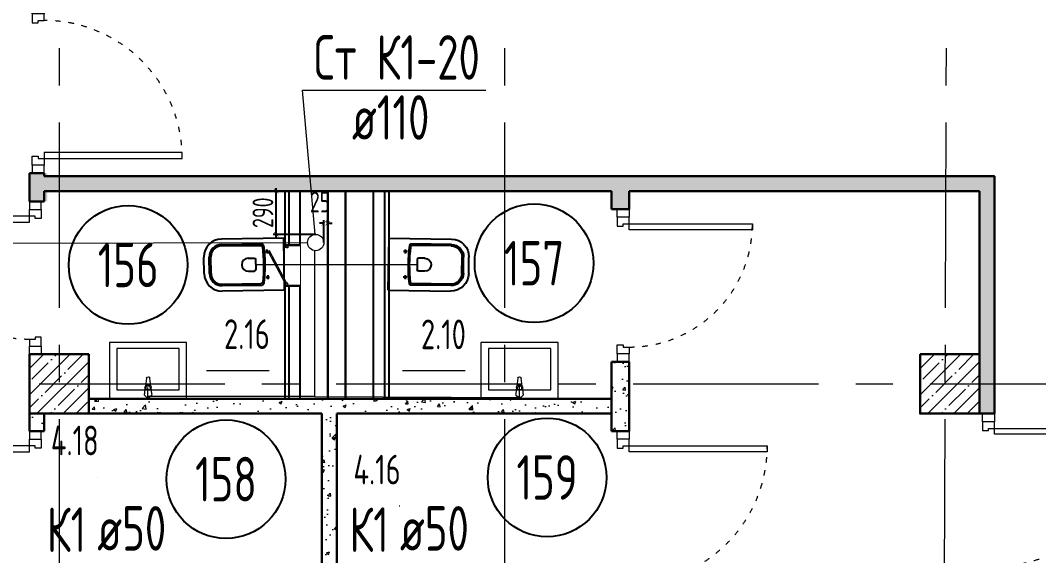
# Model space of a CAD drawing. Header units: millimetres. Extents: x -8689834 to 9419935, y -370377 to 166066.
# Drawn here: x -194494 to -187636, y 123443 to 127052 of the extents above; entities that cross this region are included whole.
import ezdxf
from ezdxf import colors
from ezdxf.entities.mleader import LeaderData, LeaderLine
from ezdxf.enums import TextEntityAlignment as Align
from ezdxf.math import Vec2, Vec3

# ---------------------------------------------------------------- set-up
doc = ezdxf.new("R2010")
doc.units = ezdxf.units.MM
doc.header["$MEASUREMENT"] = 0
doc.linetypes.add('ACAD_ISO03W100', pattern=[30, 12, -18])
doc.linetypes.add('CENTER', pattern=[2, 1.25, -0.25, 0.25, -0.25])
doc.layers.get('0').update_dxf_attribs({"color": 250, "lineweight": 9})
for name, color, linetype, lineweight in [('_0', 250, 'Continuous', 9), ('АР_Двери', 175, 'Continuous', 18), ('АР_Колонны', 250, 'Continuous', 30), ('АР_Колонны Штрих', 250, 'Continuous', 5), ('АР_Маркер экспликации', 239, 'Continuous', 13), ('АР_Номер помещения', 1, 'Continuous', 25), ('АР_Оси', 195, 'Continuous', 9), ('АР_Отметки', 250, 'Continuous', 15), ('АР_Перегородки газоблок', 165, 'Continuous', 30), ('АР_Перегородки газоблок_Штрих', 165, 'Continuous', 5), ('АР_Перегородки кирпич', 244, 'Continuous', 30), ('АР_Помещения_площадь', 19, 'Continuous', 9), ('ВК_канализация', 32, 'Continuous', 30), ('Задания на лючки', 32, 'Continuous', 15)]:
    doc.layers.add(name, color=color, linetype=linetype, lineweight=lineweight)
doc.layers.add('ТХ_сантехника', color=253, linetype='Continuous')
doc.styles.add('ISOCPEUR', font='isocpeur.ttf', dxfattribs={"width": 0.7})
doc.styles.get("Standard").update_dxf_attribs({"font": 'isocpeur.ttf', "width": 0.7})
doc.dimstyles.new('R_50', dxfattribs={"dimtxt": 140, "dimasz": 30, "dimexe": 20, "dimexo": 0, "dimgap": 20, "dimtad": 1, "dimdec": 0, "dimrnd": 5, "dimzin": 0, "dimdsep": 46, "dimtxsty": 'ISOCPEUR', "dimblk": 'ARCHTICK', "dimcen": 50, "dimdle": 20, "dimclrd": 256, "dimclre": 256, "dimclrt": 256, "dimadec": 0, "dimazin": 0, "dimtfac": 2, "dimtdec": 0, "dimtofl": 0, "dimtmove": 1, "dimatfit": 3, "dimfxl": 1, "dimtvp": 3, "dimtolj": 1, "dimtzin": 0, "dimarcsym": 0})
pattern_1 = [(50, (0, 0), (215.17805, -18.82564), [22.5, -247.5]), (355, (0, 0), (-41.6254, 225.65764), [18, -198]), (100.45144, (17.93, -1.57), (173.55265, 206.832), [19.12206, -210.34263]), (46.1842, (0, 60), (320.1724, -49.65578), [33.75, -371.25]), (96.63564, (26.68, 55.86), (280.3986, 292.2356), [28.6831, -315.51413]), (351.18416, (0, 60), (280.3986, 292.2356), [27, -297]), (21, (30, 45), (179.07212, -120.78567), [22.5, -247.5]), (326, (30, 45), (72.9946, 217.54501), [18, -198]), (71.45144, (44.92, 34.93), (252.06671, 96.75935), [19.12206, -210.34263]), (37.5, (0, 0), (3.647957, 99.868156), [0, -195.6, 0, -201, 0, -198.75]), (7.5, (0, 0), (78.92086, 118.323514), [0, -114.6, 0, -191.1, 0, -75.75]), (327.5, (-66.9, 0), (160.14673, -6.766462), [0, -75, 0, -234, 0, -310.5]), (317.5, (-96.9, 0), (174.95585, 30.031495), [0, -97.5, 0, -155.4, 0, -220.5])]

# ---------------------------------------------------------------- blocks, each defined once
blk = doc.blocks.new('*U689')
for points in [[(-55, -80), (-55, 0), (-115, 0), (-115, -40), (-100, -40), (-100, -80), (-55, -80)], [(0, 0), (0, -80), (-55, -80), (-55, 0), (0, 0)], [(-1130, 0), (-1130, -80), (-1075, -80), (-1075, 0), (-1130, 0)], [(-1075, -80), (-1075, 0), (-1015, 0), (-1015, -40), (-1030, -40), (-1030, -80), (-1075, -80)]]:
    blk.add_lwpolyline(points)
blk.add_lwpolyline([(-100, -80), (-100, -1010), (-140, -1010), (-140, -80)], close=True)
at = {"linetype": 'ACAD_ISO03W100', "ltscale": 3}
blk.add_arc((-100, -80), 930, 180, 270, dxfattribs=at)
blk = doc.blocks.new('*U691')
for points in [[(-55, -80), (-55, 0), (-115, 0), (-115, -40), (-100, -40), (-100, -80), (-55, -80)], [(0, 0), (0, -80), (-55, -80), (-55, 0), (0, 0)], [(-1030, 0), (-1030, -80), (-975, -80), (-975, 0), (-1030, 0)], [(-975, -80), (-975, 0), (-915, 0), (-915, -40), (-930, -40), (-930, -80), (-975, -80)]]:
    blk.add_lwpolyline(points)
blk.add_lwpolyline([(-100, -80), (-100, -910), (-140, -910), (-140, -80)], close=True)
at = {"linetype": 'ACAD_ISO03W100', "ltscale": 3}
blk.add_arc((-100, -80), 830, 180, 270, dxfattribs=at)
blk = doc.blocks.new('*U690')
for points in [[(0, 0), (0, -80), (55, -80), (55, 0), (0, 0)], [(55, -80), (55, 0), (115, 0), (115, -40), (100, -40), (100, -80), (55, -80)], [(1075, -80), (1075, 0), (1015, 0), (1015, -40), (1030, -40), (1030, -80), (1075, -80)], [(1130, 0), (1130, -80), (1075, -80), (1075, 0), (1130, 0)]]:
    blk.add_lwpolyline(points)
blk.add_lwpolyline([(100, -80), (100, -1010), (140, -1010), (140, -80)], close=True)
at = {"linetype": 'ACAD_ISO03W100', "ltscale": 3}
blk.add_arc((100, -80), 930, 270, 0, dxfattribs=at)
blk = doc.blocks.new('*U42')
at = {"layer": 'АР_Номер помещения', "color": 7}
blk.add_circle((-365, -1371.3), 400, dxfattribs=at)
at = {"layer": 'АР_Помещения_площадь', "color": 7}
blk.add_line((-1356.3, -1564.7), (-1361.2, -1564.7), dxfattribs=at)
at = {"color": 7, "style": 'ISOCPEUR', "width": 0.7, "flags": 1}
blk.add_attdef('КАТЕГОРИЯ', (-499.2, -2092.2), '', height=250, dxfattribs=at)
at = {"layer": 'АР_Номер помещения', "color": 7, "style": 'ISOCPEUR', "width": 0.7}
blk.add_attdef('НОМЕР_ПОМЕЩЕНИЯ', text='', height=300, dxfattribs=at).set_placement((-365, -1371.3), align=Align.MIDDLE_CENTER)
at = {"layer": 'АР_Помещения_площадь', "color": 7, "lineweight": 30, "width": 0.7, "flags": 104}
blk.add_attdef('ИМЯ_ПОМЕЩЕНИЯ', text='', height=100, dxfattribs=at).set_placement((157.6, 1217.1), align=Align.MIDDLE_CENTER)
at = {"layer": 'АР_Помещения_площадь', "color": 7, "style": 'ISOCPEUR', "width": 0.7}
blk.add_attdef('ПЛОЩАДЬ_ПОМЕЩЕНИЯ', text='', height=200, dxfattribs=at).set_placement((-1351.4, -1318.2), align=Align.MIDDLE_RIGHT)
blk = doc.blocks.new('*U95')
at = {"layer": 'АР_Номер помещения', "color": 7}
blk.add_circle((-513.5, -1398.4), 400, dxfattribs=at)
at = {"layer": 'АР_Помещения_площадь', "color": 7}
blk.add_line((-1375.6, -1384.1), (-1375.6, -1384.1), dxfattribs=at)
at = {"color": 7, "style": 'ISOCPEUR', "width": 0.7, "flags": 1}
blk.add_attdef('КАТЕГОРИЯ', (-499.2, -2092.2), '', height=250, dxfattribs=at)
at = {"layer": 'АР_Номер помещения', "color": 7, "style": 'ISOCPEUR', "width": 0.7}
blk.add_attdef('НОМЕР_ПОМЕЩЕНИЯ', text='', height=300, dxfattribs=at).set_placement((-513.5, -1398.4), align=Align.MIDDLE_CENTER)
at = {"layer": 'АР_Помещения_площадь', "color": 7, "lineweight": 30, "width": 0.7, "flags": 104}
blk.add_attdef('ИМЯ_ПОМЕЩЕНИЯ', text='', height=100, dxfattribs=at).set_placement((157.6, 1217.1), align=Align.MIDDLE_CENTER)
at = {"layer": 'АР_Помещения_площадь', "color": 7, "style": 'ISOCPEUR', "width": 0.7}
blk.add_attdef('ПЛОЩАДЬ_ПОМЕЩЕНИЯ', text='', height=200, dxfattribs=at).set_placement((-1370.8, -1137.6), align=Align.MIDDLE_RIGHT)
blk = doc.blocks.new('*U43')
at = {"layer": 'АР_Номер помещения', "color": 7}
blk.add_circle((-6996.1, -2946), 400, dxfattribs=at)
at = {"layer": 'АР_Помещения_площадь', "color": 7}
blk.add_line((-6046.8, -3659.2), (-6469.2, -3659.2), dxfattribs=at)
at = {"color": 7, "style": 'ISOCPEUR', "width": 0.7, "flags": 1}
blk.add_attdef('КАТЕГОРИЯ', (-499.2, -2092.2), '', height=250, dxfattribs=at)
at = {"layer": 'АР_Номер помещения', "color": 7, "style": 'ISOCPEUR', "width": 0.7}
blk.add_attdef('НОМЕР_ПОМЕЩЕНИЯ', text='', height=300, dxfattribs=at).set_placement((-6996.1, -2946), align=Align.MIDDLE_CENTER)
at = {"layer": 'АР_Помещения_площадь', "color": 7, "lineweight": 30, "width": 0.7, "flags": 104}
blk.add_attdef('ИМЯ_ПОМЕЩЕНИЯ', text='', height=100, dxfattribs=at).set_placement((157.6, 1217.1), align=Align.MIDDLE_CENTER)
at = {"layer": 'АР_Помещения_площадь', "color": 7, "style": 'ISOCPEUR', "width": 0.7}
blk.add_attdef('ПЛОЩАДЬ_ПОМЕЩЕНИЯ', text='', height=200, dxfattribs=at).set_placement((-6042, -3412.7), align=Align.MIDDLE_RIGHT)
blk = doc.blocks.new('*U44')
at = {"layer": 'АР_Номер помещения', "color": 7}
blk.add_circle((-6458.5, -2731.2), 400, dxfattribs=at)
at = {"layer": 'АР_Помещения_площадь', "color": 7}
blk.add_line((-6922.5, -3457.2), (-7344.8, -3457.2), dxfattribs=at)
at = {"color": 7, "style": 'ISOCPEUR', "width": 0.7, "flags": 1}
blk.add_attdef('КАТЕГОРИЯ', (-499.2, -2092.2), '', height=250, dxfattribs=at)
at = {"layer": 'АР_Номер помещения', "color": 7, "style": 'ISOCPEUR', "width": 0.7}
blk.add_attdef('НОМЕР_ПОМЕЩЕНИЯ', text='', height=300, dxfattribs=at).set_placement((-6458.5, -2731.2), align=Align.MIDDLE_CENTER)
at = {"layer": 'АР_Помещения_площадь', "color": 7, "lineweight": 30, "width": 0.7, "flags": 104}
blk.add_attdef('ИМЯ_ПОМЕЩЕНИЯ', text='', height=100, dxfattribs=at).set_placement((157.6, 1217.1), align=Align.MIDDLE_CENTER)
at = {"layer": 'АР_Помещения_площадь', "color": 7, "style": 'ISOCPEUR', "width": 0.7}
blk.add_attdef('ПЛОЩАДЬ_ПОМЕЩЕНИЯ', text='', height=200, dxfattribs=at).set_placement((-6917.6, -3210.7), align=Align.MIDDLE_RIGHT)
blk = doc.blocks.new('унитаз поликлиники')
for p, q in [((0, 175), (0, -175)), ((0, 175), (420, 175)), ((420, 138.7), (149.6, 138.7)), ((125.6, 86.7), (99.5, 86.7)), ((112.4, 73.1), (112.4, 100.2)), ((420, 129), (156.8, 128.7)), ((191.9, -33.7), (191.9, 33.7)), ((242.4, 43.7), (201.9, 43.7)), ((494, 57.1), (494, -57.1)), ((504, 55), (504, -55)), ((540, 55), (540, -55)), ((242.4, -43.7), (201.9, -43.7)), ((125.5, -86.5), (99.4, -86.5)), ((112.3, -73), (112.3, -100.1)), ((420, -129), (155.2, -128.7)), ((0, -175), (420, -175)), ((420, -139), (147.9, -138.7))]:
    blk.add_line(p, q)
for centre, radius, start, end in [((420, 55), 120, 0, 90), ((420.5, 55.2), 83.5, 359.86187, 90.33349), ((420, 55), 74, 0, 90), ((242.4, 0), 43.7, 270, 90), ((420, -55), 120, 270, 0), ((420, -55), 84, 270, 0), ((420, -55), 74, 270, 358.40182)]:
    blk.add_arc(centre, radius, start, end)
at = {"extrusion": (0, 0, -1)}
for centre, major_axis, ratio, start_param, end_param in [((149.5, 127.3), (-5.6, -10.5), 0.821373, 1.269211, 2.570669), ((112.4, 86.8), (3.55, 3.55), 1, 5.504025, 11.78721), ((1158.1, 0), (-731, -726.4), 0.993775, 0.659849, 0.910919), ((984.1, 0), (-23.4, -941.4), 0.89728, 1.422258, 1.677847), ((154.4, 119.8), (-5.61, -7.72), 0.798093, 1.232924, 2.686723), ((201.9, -33.5), (4.12, -9.49), 0.964797, 0.42926, 1.943413), ((147.9, -127.5), (5.4, -10.4), 0.836443, 0.56114, 1.877577), ((155.2, -117.5), (5.3, -10.4), 0.842984, 0.549902, 1.8819)]:
    blk.add_ellipse(centre, major_axis=major_axis, ratio=ratio, start_param=start_param, end_param=end_param, dxfattribs=at)
for centre, major_axis, ratio, start_param, end_param in [((201.9, 33.5), (4.12, 9.49), 0.964797, 0.42926, 1.943413), ((112.3, -86.6), (3.54, -3.55), 1, 5.504025, 11.78721)]:
    blk.add_ellipse(centre, major_axis=major_axis, ratio=ratio, start_param=start_param, end_param=end_param)
blk = doc.blocks.new('Из_буфера27431')
at = {"linetype": 'Continuous', "lineweight": 5}
for p, q in [((-138.5, 11.1), (-85.6, 17.7)), ((-138.5, 11.1), (-85.6, 17.7)), ((-76.1, 21), (-34.1, 25)), ((-76.1, 21), (-34.1, 25)), ((-59, 13.6), (-73.9, 13.6)), ((-59, 13.6), (-73.9, 13.6)), ((-59, -13.6), (-59, 13.6)), ((-59, -13.6), (-59, 13.6)), ((-85.6, -17.7), (-138.5, -11.1)), ((-85.6, -17.7), (-138.5, -11.1)), ((-34.1, -25), (-76.1, -21)), ((-34.1, -25), (-76.1, -21)), ((-73.9, -13.6), (-59, -13.6)), ((-73.9, -13.6), (-59, -13.6))]:
    blk.add_line(p, q, dxfattribs=at)
for points in [[(0, -260), (-380, -260), (-380, 260), (0, 260)], [(-59, -210), (-339.1, -210), (-339.1, 210), (-59, 210)], [(-59, -210), (-339.1, -210), (-339.1, 210), (-59, 210)]]:
    blk.add_lwpolyline(points, close=True, dxfattribs=at)
for centre, radius, start, end in [((-137.1, 0), 11.2, 97.13892, 262.86108), ((-137.1, 0), 11.2, 97.13892, 262.86108), ((-74.2, 0), 21.1, 122.77103, 237.22897), ((-74.2, 0), 21.1, 122.77103, 237.22897), ((-73.9, 0), 13.6, 90, 270), ((-73.9, 0), 13.6, 90, 270), ((-74.2, 0), 21.1, 95.16961, 122.77103), ((-74.2, 0), 21.1, 95.16961, 122.77103), ((-34.1, 0), 25, 270, 90), ((-34.1, 0), 25, 270, 90), ((-74.2, 0), 21.1, 237.22897, 264.83039), ((-74.2, 0), 21.1, 237.22897, 264.83039)]:
    blk.add_arc(centre, radius, start, end, dxfattribs=at)
blk = doc.blocks.new('*U1863')
at = {"color": 7}
blk.add_wipeout([(-565, 60), (445, 60), (445, -310), (-565, -310)], dxfattribs=at)
for p, q in [((-530, 60), (-565, 60)), ((-550, 60), (-550, -10)), ((-550, -10), (-550, 60)), ((-510, 60), (-530, 60)), ((-510, 20), (-510, 60)), ((-500, 20), (-510, 20)), ((-500, -10), (-500, 20)), ((380, -10), (380, 20)), ((380, 20), (390, 20)), ((390, 20), (390, 60)), ((390, 60), (410, 60)), ((410, 60), (445, 60)), ((430, 60), (430, -10)), ((430, -10), (430, 60)), ((-565, -10), (-530, -10)), ((-530, -10), (-500, -10)), ((410, -10), (380, -10)), ((445, -10), (410, -10))]:
    blk.add_line(p, q)
at = {"lineweight": 30}
for p, q in [((-565, 60), (-565, -310)), ((445, 60), (445, -310))]:
    blk.add_line(p, q, dxfattribs=at)
blk.add_lwpolyline([(389, 60), (370, 25), (-424, 448), (-406, 483)], close=True)
blk = doc.blocks.new('_DotSmall')
at = {"color": 0, "linetype": 'ByBlock', "const_width": 0.5}
blk.add_lwpolyline([(-0.0625, 0, 1), (0.0625, 0, 1)], format="xyb", close=True, dxfattribs=at)
blk = doc.blocks.new('_ArchTick')
at = {"color": 0, "linetype": 'ByBlock', "const_width": 0.15}
blk.add_lwpolyline([(-0.5, -0.5), (0.5, 0.5)], dxfattribs=at)
blk = doc.blocks.new('*D2203')
at = {"lineweight": -2, "ltscale": 100, "transparency": 16777216}
for p, q in [((-192686.8, 125900.9), (-192791, 125900.9)), ((-192771, 125588.7), (-192771, 125920.9)), ((-192504.8, 125608.7), (-192791, 125608.7))]:
    blk.add_line(p, q, dxfattribs=at)
at = {"lineweight": -2, "ltscale": 100, "transparency": 16777216, "xscale": 30, "yscale": 30, "zscale": 30}
for p, rotation in [((-192771, 125900.9), 90), ((-192771, 125608.7), 270)]:
    blk.add_blockref('_ArchTick', p, dxfattribs=dict(at, rotation=rotation))
at = {"ltscale": 100, "transparency": 16777216, "insert": (-192861, 125754.8), "char_height": 140, "attachment_point": 5, "rotation": 90, "style": 'ISOCPEUR'}
blk.add_mtext('\\A1;290', dxfattribs=at)
blk = doc.blocks.new('*D2052')
at = {"lineweight": -2, "ltscale": 100, "transparency": 16777216}
for p, q in [((-192450, 125683.7), (-192480, 125683.7)), ((-192450, 125553.7), (-192450, 125703.7)), ((-192425.4, 125683.7), (-192425.4, 125703.7)), ((-192425.4, 125683.7), (-192395.4, 125683.7))]:
    blk.add_line(p, q, dxfattribs=at)
at = {"lineweight": -2, "ltscale": 100, "transparency": 16777216, "xscale": 30, "yscale": 30, "zscale": 30}
blk.add_blockref('_ArchTick', (-192450, 125683.7), dxfattribs=at)
at = {"lineweight": -2, "ltscale": 100, "transparency": 16777216, "xscale": 30, "yscale": 30, "zscale": 30, "rotation": 180}
blk.add_blockref('_ArchTick', (-192425.4, 125683.7), dxfattribs=at)
at = {"ltscale": 100, "transparency": 16777216, "insert": (-192475.5, 125827), "char_height": 140, "attachment_point": 5, "style": 'ISOCPEUR'}
blk.add_mtext('\\A1;25', dxfattribs=at)

msp = doc.modelspace()

# ---------------------------------------------------------------- hatches: boundary and pattern name
at = {"layer": 'АР_Колонны Штрих', "ltscale": 100}
h = msp.add_hatch(dxfattribs=at)
h.set_pattern_fill('ANSI35', scale=500)
h.set_pattern_definition([(45, (-1151486.01, 164672.16), (-88.388348, 88.388348), []), (45, (-1151397.63, 164672.16), (-88.388348, 88.388348), [156.25, -31.25, 0, -31.25])])
h.paths.add_polyline_path([(-194033.9, 124800.7), (-194433.9, 124800.7), (-194433.9, 124400.7), (-194033.9, 124400.7)])
h = msp.add_hatch(dxfattribs=at)
h.set_pattern_fill('ANSI35', scale=500)
h.set_pattern_definition([(45, (-1145486.01, 164672.16), (-88.388348, 88.388348), []), (45, (-1145397.63, 164672.16), (-88.388348, 88.388348), [156.25, -31.25, 0, -31.25])])
h.paths.add_polyline_path([(-188033.9, 124800.7), (-188433.9, 124800.7), (-188433.9, 124400.7), (-188033.9, 124400.7)])
at = {"layer": 'АР_Перегородки газоблок_Штрих', "ltscale": 100}
h = msp.add_hatch(dxfattribs=at)
h.set_pattern_fill('AR-CONC', scale=30)
h.set_pattern_definition(pattern_1)
h.paths.add_polyline_path([(-194313.9, 126020.8), (-194433.9, 126020.8), (-194433.9, 125830.7), (-194313.9, 125830.7), (-194313.9, 125900.9), (-190513.9, 125900.9), (-190513.9, 125779.2), (-190393.9, 125779.2), (-190393.9, 125900.9), (-188033.9, 125900.9), (-188033.9, 124400.9), (-187933.9, 124400.5), (-187933.9, 126000.9), (-194313.9, 126000.9)])
h = msp.add_hatch(dxfattribs=at)
h.set_pattern_fill('AR-CONC', scale=30)
h.set_pattern_definition(pattern_1)
h.paths.add_polyline_path([(-190393.9, 124759.2), (-190513.9, 124759.2), (-190513.9, 124282.4), (-190393.9, 124282.4)])
h = msp.add_hatch(dxfattribs=at)
h.set_pattern_fill('AR-CONC', scale=30)
h.set_pattern_definition(pattern_1)
h.paths.add_polyline_path([(-192463.9, 124400.7), (-192463.9, 122140.3), (-192363.9, 122140.3), (-192363.9, 124400.7), (-190513.9, 124400.7), (-190513.9, 124500.7), (-192136.1, 124500.7), (-192136.1, 124504.8), (-192236.1, 124504.8), (-192236.1, 124500.7), (-192536.8, 124500.7), (-192536.8, 124499.9), (-192636.8, 124499.9), (-192636.8, 124500.7), (-194033.9, 124500.7), (-194033.9, 124400.7)])
h = msp.add_hatch(dxfattribs=at)
h.set_pattern_fill('AR-CONC', scale=30)
h.set_pattern_definition([(50, (-20, 0), (215.17805, -18.82564), [22.5, -247.5]), (355, (-20, 0), (-41.6254, 225.65764), [18, -198]), (100.45144, (-2.07, -1.57), (173.55265, 206.832), [19.12206, -210.34263]), (46.1842, (-20, 60), (320.1724, -49.65578), [33.75, -371.25]), (96.63564, (6.68, 55.86), (280.3986, 292.2356), [28.6831, -315.51413]), (351.18416, (-20, 60), (280.3986, 292.2356), [27, -297]), (21, (10, 45), (179.07212, -120.78567), [22.5, -247.5]), (326, (10, 45), (72.9946, 217.54501), [18, -198]), (71.45144, (24.92, 34.93), (252.06671, 96.75935), [19.12206, -210.34263]), (37.5, (-20, 0), (3.647957, 99.868156), [0, -195.6, 0, -201, 0, -198.75]), (7.5, (-20, 0), (78.92086, 118.323514), [0, -114.6, 0, -191.1, 0, -75.75]), (327.5, (-86.9, 0), (160.14673, -6.766462), [0, -75, 0, -234, 0, -310.5]), (317.5, (-116.9, 0), (174.95585, 30.031495), [0, -97.5, 0, -155.4, 0, -220.5])])
h.paths.add_polyline_path([(-194333.9, 124400.7), (-194453.9, 124400.7), (-194453.9, 124282.4), (-194333.9, 124282.4)])

# ---------------------------------------------------------------- linework, layer by layer
at = {"layer": 'АР_Колонны', "color": 7, "ltscale": 100}
for points in [[(-194433.9, 124800.7), (-194033.9, 124800.7), (-194033.9, 124400.7), (-194433.9, 124400.7)], [(-188433.9, 124800.7), (-188033.9, 124800.7), (-188033.9, 124400.7), (-188433.9, 124400.7)]]:
    msp.add_lwpolyline(points, close=True, dxfattribs=at)
at = {"layer": 'АР_Оси', "color": 7, "linetype": 'CENTER', "ltscale": 1000}
for p, q in [((-194233.9, 134363.2), (-194233.9, 78630.8)), ((-191233.9, 134363.2), (-191233.9, 74900)), ((-188233.9, 134363.2), (-188423.9, 78630.8)), ((-224367.6, 124600.7), (-141189.2, 124600.7)), ((-224367.6, 124600.7), (-141189.2, 124600.7))]:
    msp.add_line(p, q, dxfattribs=at)
at = {"layer": 'АР_Перегородки газоблок', "color": 7, "ltscale": 100}
for p, q in [((-188033.9, 125900.9), (-190393.9, 125900.9)), ((-188033.9, 124400.7), (-188033.9, 125900.9))]:
    msp.add_line(p, q, dxfattribs=at)
for points in [[(-194433.9, 126020.8), (-194333.9, 126020.8)], [(-194433.9, 126020.8), (-194433.9, 125830.7)], [(-194333.9, 126020.8), (-194333.9, 126000.9)], [(-188033.9, 124400.7), (-187933.9, 124400.7), (-187933.9, 126001), (-194333.9, 126000.9)], [(-187933.9, 126001), (-188033.9, 126001)], [(-190513.9, 125900.9), (-194333.9, 125900.9)], [(-194333.9, 125900.9), (-194333.9, 125830.7)], [(-190513.9, 125779.2), (-190513.9, 125900.9)], [(-190393.9, 125900.9), (-190393.9, 125779.2)], [(-194333.9, 125830.7), (-194433.9, 125830.7)], [(-190393.9, 125779.2), (-190513.9, 125779.2)], [(-190513.9, 124282.4), (-190513.9, 124749.2)], [(-190513.9, 124749.2), (-190393.9, 124749.2)], [(-190393.9, 124749.2), (-190393.9, 124282.4)], [(-194033.9, 124500.7), (-192363.9, 124500.7)], [(-192363.9, 124500.7), (-190513.9, 124500.7)], [(-194433.9, 124400.7), (-194433.9, 124282.4)], [(-194333.9, 124400.7), (-194333.9, 124282.4)], [(-192463.9, 124400.7), (-194033.9, 124400.7)], [(-192463.9, 122120.3), (-192463.9, 124400.7)], [(-192363.9, 124400.7), (-192363.9, 122120.3)], [(-190513.9, 124400.7), (-192363.9, 124400.7)], [(-194333.9, 124282.4), (-194433.9, 124282.4)], [(-190393.9, 124282.4), (-190513.9, 124282.4)]]:
    msp.add_lwpolyline(points, dxfattribs=at)
at = {"layer": 'АР_Перегородки газоблок', "color": 7, "lineweight": 25, "ltscale": 100}
for points in [[(-192711.8, 124500.7), (-192711.8, 125901)], [(-192686.8, 125901), (-192686.8, 124500.7)], [(-192611.8, 125901), (-192611.8, 124500.7)], [(-192116.1, 124500.7), (-192116.1, 125900.9)], [(-192039.9, 124500.7), (-192039.9, 125900.9)], [(-192013.7, 125900.9), (-192013.7, 124500.7)]]:
    msp.add_lwpolyline(points, dxfattribs=at)
at = {"layer": 'АР_Перегородки кирпич', "color": 7, "lineweight": 30, "ltscale": 100}
msp.add_lwpolyline([(-192423.9, 125900.9), (-192303.9, 125900.9), (-192303.9, 124500.7), (-192423.9, 124500.7)], close=True, dxfattribs=at)
at = {"layer": 'ВК_канализация', "color": 7, "lineweight": 13, "ltscale": 500}
msp.add_lwpolyline([(-192509.7, 125608.5), (-192593.9, 126580.8), (-191359.9, 126580.8)], dxfattribs=at)
msp.add_lwpolyline([(-192509.7, 125608.5), (-192593.9, 126580.8), (-191359.9, 126580.8)], dxfattribs=at)
at = {"layer": 'ВК_канализация', "color": 244, "lineweight": 13, "ltscale": 500, "true_color": 0x991b1e}
for points in [[(-192513.6, 125499.4), (-192513.6, 125405.2)], [(-192513.6, 124515.2), (-191131.9, 124509.8), (-191131.9, 124581)]]:
    msp.add_lwpolyline(points, dxfattribs=at)
msp.add_circle((-192505, 125553.7), 55, dxfattribs=at)

# ---------------------------------------------------------------- block references
at = {"layer": 'АР_Двери', "color": 7, "rotation": 90.00000000000001}
for name, p in [('*U690', (-194413.9, 126020.8)), ('*U691', (-190473.9, 125779.2)), ('*U689', (-188013.9, 124400.8)), ('*U689', (-190473.9, 124282.4))]:
    msp.add_blockref(name, p, dxfattribs=at)
at = {"layer": 'АР_Двери', "color": 7, "xscale": -1, "rotation": 270}
for name, p in [('*U691', (-194353.9, 125830.7)), ('*U689', (-194353.9, 124282.4))]:
    msp.add_blockref(name, p, dxfattribs=at)
at = {"layer": 'АР_Маркер экспликации', "color": 7}
ref = msp.add_blockref('*U43', (-186772.5, 128348.8), dxfattribs=at)
ref.add_attrib('НОМЕР_ПОМЕЩЕНИЯ', '156', dxfattribs={"layer": 'АР_Номер помещения', "color": 7, "height": 300, "style": 'ISOCPEUR', "width": 0.7}).set_placement((-193768.6, 125402.9), align=Align.MIDDLE_CENTER)
ref.add_attrib('ПЛОЩАДЬ_ПОМЕЩЕНИЯ', '2.16', dxfattribs={"layer": 'АР_Помещения_площадь', "color": 7, "height": 200, "style": 'ISOCPEUR', "width": 0.7}).set_placement((-192814.5, 124936.1), align=Align.MIDDLE_RIGHT)
ref = msp.add_blockref('*U44', (-184575.9, 128145.3), dxfattribs=at)
ref.add_attrib('НОМЕР_ПОМЕЩЕНИЯ', '157', dxfattribs={"layer": 'АР_Номер помещения', "color": 7, "height": 300, "style": 'ISOCPEUR', "width": 0.7}).set_placement((-191034.4, 125414.2), align=Align.MIDDLE_CENTER)
ref.add_attrib('ПЛОЩАДЬ_ПОМЕЩЕНИЯ', '2.10', dxfattribs={"layer": 'АР_Помещения_площадь', "color": 7, "height": 200, "style": 'ISOCPEUR', "width": 0.7}).set_placement((-191493.5, 124934.7), align=Align.MIDDLE_RIGHT)
ref = msp.add_blockref('*U95', (-192596, 125356.9), dxfattribs=at)
ref.add_attrib('НОМЕР_ПОМЕЩЕНИЯ', '158', dxfattribs={"layer": 'АР_Номер помещения', "color": 7, "height": 300, "style": 'ISOCPEUR', "width": 0.7}).set_placement((-193109.4, 123958.5), align=Align.MIDDLE_CENTER)
ref.add_attrib('ПЛОЩАДЬ_ПОМЕЩЕНИЯ', '4.18', dxfattribs={"layer": 'АР_Помещения_площадь', "color": 7, "height": 200, "style": 'ISOCPEUR', "width": 0.7}).set_placement((-193966.7, 124219.3), align=Align.MIDDLE_RIGHT)
ref = msp.add_blockref('*U42', (-190581.7, 125341.4), dxfattribs=at)
ref.add_attrib('НОМЕР_ПОМЕЩЕНИЯ', '159', dxfattribs={"layer": 'АР_Номер помещения', "color": 7, "height": 300, "style": 'ISOCPEUR', "width": 0.7}).set_placement((-190946.7, 123970.1), align=Align.MIDDLE_CENTER)
ref.add_attrib('ПЛОЩАДЬ_ПОМЕЩЕНИЯ', '4.16', dxfattribs={"layer": 'АР_Помещения_площадь', "color": 7, "height": 200, "style": 'ISOCPEUR', "width": 0.7}).set_placement((-191933.1, 124023.2), align=Align.MIDDLE_RIGHT)
at = {"layer": 'ТХ_сантехника', "color": 7, "rotation": 180.8645356381789}
msp.add_blockref('унитаз поликлиники', (-192717.3, 125408.1), dxfattribs=at)
at = {"layer": 'ТХ_сантехника', "color": 7, "xscale": -1, "rotation": 179.1354643618211}
msp.add_blockref('унитаз поликлиники', (-192013.7, 125408.1), dxfattribs=at)
at = {"layer": 'ТХ_сантехника', "color": 7, "ltscale": 100, "xscale": -1, "rotation": 90}
for p in [(-193634.4, 124500.7), (-191131.9, 124500.7)]:
    msp.add_blockref('Из_буфера27431', p, dxfattribs=at)

# ---------------------------------------------------------------- texts
at = {"layer": 'ВК_канализация', "color": 7, "ltscale": 100, "char_height": 300, "attachment_point": 4, "style": 'ISOCPEUR'}
for s, insert, width in [('Ст К1-20', (-192517.3, 126801.6), 5891.51), ('\\pxi-1,l1,t1,5;ø110', (-192261.3, 126396.9), 7500)]:
    msp.add_mtext(s, dxfattribs=dict(at, insert=insert, width=width))
at = {"layer": 'ВК_канализация', "color": 18, "ltscale": 100, "true_color": 0x000000, "char_height": 300, "attachment_point": 4, "style": 'ISOCPEUR'}
for s, insert, width in [('Ст К1-20', (-192517.3, 126801.6), 5891.51), ('\\pxi-1,l1,t1,5;ø110', (-192261.3, 126396.9), 7500), ('К1', (-194316.9, 123617.9), 5891.51), ('\\pxi-1,l1,t1,5;ø50', (-193976.5, 123626.7), 7500), ('К1', (-192278.5, 123617.9), 5891.51), ('\\pxi-1,l1,t1,5;ø50', (-191938, 123626.7), 7500)]:
    msp.add_mtext(s, dxfattribs=dict(at, insert=insert, width=width))

# ---------------------------------------------------------------- dimensions: what is measured, and where the dimension line sits
at = {"color": 18, "ltscale": 100, "true_color": 0x000000}
dim = msp.add_linear_dim(base=(-192771, 125900.9), p1=(-192504.8, 125608.7), p2=(-192686.8, 125900.9), angle=90, dimstyle='R_50', override={"dimpost": '\\X'}, dxfattribs=at)
dim.commit()
dim.dimension.update_dxf_attribs({"geometry": '*D2203', "text_midpoint": (-192861, 125754.8)})

# ---------------------------------------------------------------- next in the draw order: block references
at = {"layer": 'Задания на лючки', "color": 7, "xscale": -0.2701273999331003, "yscale": 0.2701273999331003, "zscale": 0.2701273999331003, "rotation": 89.99771929390577}
msp.add_blockref('*U1863', (-192695.6, 125382.7), dxfattribs=at)

# ---------------------------------------------------------------- next in the draw order: linework, layer by layer
at = {"layer": '_0', "color": 244, "ltscale": 500, "true_color": 0x991b1e}
msp.add_lwpolyline([(-196714.2, 125544.5), (-192560, 125553.7)], dxfattribs=at)
at = {"layer": 'ВК_канализация', "color": 244, "lineweight": 13, "ltscale": 500, "true_color": 0x991b1e}
for points in [[(-192513.6, 125405.2), (-192513.6, 124557.9), (-192513.6, 124515.2), (-193635.1, 124515.2), (-193635.1, 124577.5)], [(-192909.2, 125405.2), (-191821.8, 125405.2)]]:
    msp.add_lwpolyline(points, dxfattribs=at)

# ---------------------------------------------------------------- next in the draw order: dimensions: what is measured, and where the dimension line sits
at = {"color": 18, "ltscale": 100, "true_color": 0x000000}
dim = msp.add_linear_dim(base=(-192425.4, 125683.7), p1=(-192450, 125553.7), p2=(-192425.4, 125683.7), dimstyle='R_50', override={"dimpost": '\\X'}, dxfattribs=at)
dim.commit()
dim.dimension.update_dxf_attribs({"geometry": '*D2052', "text_midpoint": (-192475.5, 125737), "dimtype": 160})

# ---------------------------------------------------------------- next in the draw order: leaders
at = {"layer": 'АР_Отметки', "color": 7}
ml = msp.add_multileader_mtext('Standard', dxfattribs=at)
ml.set_content('-0,125', color=7, style='ISOCPEUR')
ml.set_leader_properties(color=256, linetype='Continuous', lineweight=-1)
ml.set_arrow_properties(name='DOTSMALL')
ml.build(insert=Vec2(0, 0))
ml.multileader.update_dxf_attribs({"has_text_frame": 1, "text_left_attachment_type": 4, "text_right_attachment_type": 4, "dogleg_length": 100, "arrow_head_size": 180})
ctx = ml.context
ctx.base_point, ctx.char_height, ctx.arrow_head_size, ctx.landing_gap_size, ctx.plane_origin = Vec3(-195757, 129158.5), 250, 180, 50, Vec3(-197918.2, 128209.7)
ctx.left_attachment, ctx.right_attachment = 4, 4
notes = []
notes.append((ctx, [(0, (0, 0, 0), (0, 0), (1, 0), 1, [])]))
ctx.mtext.insert, ctx.mtext.width, ctx.mtext.line_spacing_style, ctx.mtext.flow_direction = Vec3(-195707, 129491.8), 852.697, 2, 5
for ctx, leaders in notes:
    for number, flags, end, landing, length, lines in leaders:
        leader = LeaderData()
        leader.index, (leader.has_last_leader_line, leader.has_dogleg_vector, leader.attachment_direction) = number, flags
        leader.last_leader_point, leader.dogleg_vector, leader.dogleg_length = Vec3(end), Vec3(landing), length
        for number, points, colour, breaks in lines:
            line = LeaderLine()
            line.index, line.vertices, line.color, line.breaks = number, Vec3.list(points), colors.encode_raw_color(colour), breaks
            leader.lines.append(line)
        ctx.leaders.append(leader)

doc.saveas('drawing.dxf')
